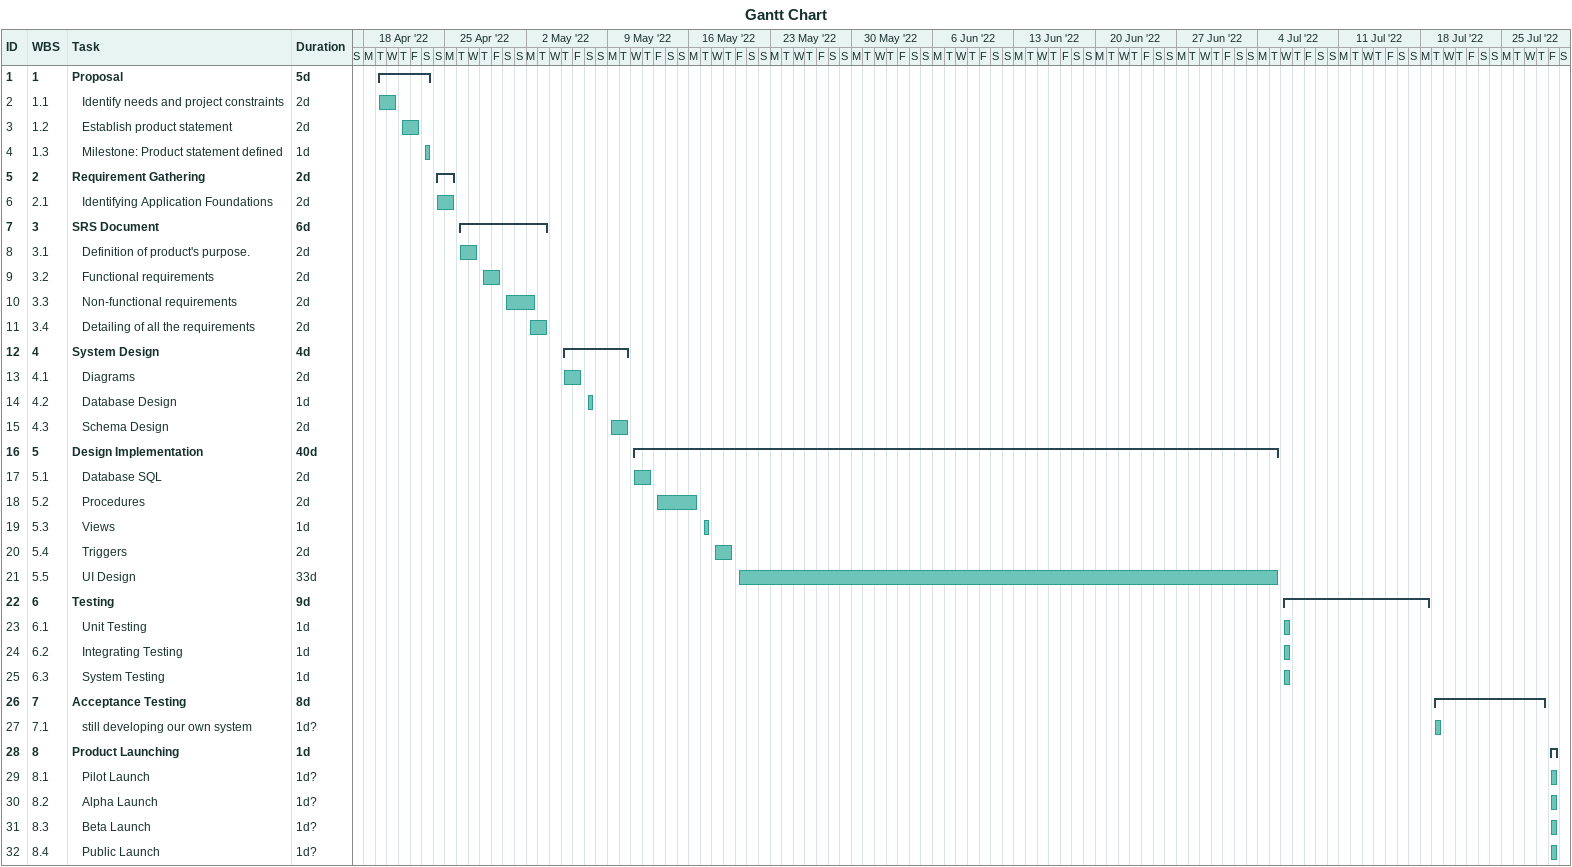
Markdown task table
Gantt Chart

| ID | WBS | Task | Duration | Start | Finish |
|---|---|---|---|---|---|
| 1 | 1 | **Proposal** | 5d | 2022-04-19 | 2022-04-23 |
| 2 | 1.1 | Identify needs and project constraints | 2d | 2022-04-19 | 2022-04-20 |
| 3 | 1.2 | Establish product statement | 2d | 2022-04-21 | 2022-04-22 |
| 4 | 1.3 | Milestone: Product statement defined | 1d | 2022-04-23 | 2022-04-23 |
| 5 | 2 | **Requirement Gathering** | 2d | 2022-04-24 | 2022-04-25 |
| 6 | 2.1 | Identifying Application Foundations | 2d | 2022-04-24 | 2022-04-25 |
| 7 | 3 | **SRS Document** | 6d | 2022-04-26 | 2022-05-03 |
| 8 | 3.1 | Definition of product's purpose. | 2d | 2022-04-26 | 2022-04-27 |
| 9 | 3.2 | Functional requirements | 2d | 2022-04-28 | 2022-04-29 |
| 10 | 3.3 | Non-functional requirements | 2d | 2022-04-30 | 2022-05-02 |
| 11 | 3.4 | Detailing of all the requirements | 2d | 2022-05-02 | 2022-05-03 |
| 12 | 4 | **System Design** | 4d | 2022-05-05 | 2022-05-10 |
| 13 | 4.1 | Diagrams | 2d | 2022-05-05 | 2022-05-06 |
| 14 | 4.2 | Database Design | 1d | 2022-05-07 | 2022-05-07 |
| 15 | 4.3 | Schema Design | 2d | 2022-05-09 | 2022-05-10 |
| 16 | 5 | **Design Implementation** | 40d | 2022-05-11 | 2022-07-05 |
| 17 | 5.1 | Database SQL | 2d | 2022-05-11 | 2022-05-12 |
| 18 | 5.2 | Procedures | 2d | 2022-05-13 | 2022-05-16 |
| 19 | 5.3 | Views | 1d | 2022-05-17 | 2022-05-17 |
| 20 | 5.4 | Triggers | 2d | 2022-05-18 | 2022-05-19 |
| 21 | 5.5 | UI Design | 33d | 2022-05-20 | 2022-07-05 |
| 22 | 6 | **Testing** | 9d | 2022-07-06 | 2022-07-18 |
| 23 | 6.1 | Unit Testing | 1d | 2022-07-06 | 2022-07-06 |
| 24 | 6.2 | Integrating Testing | 1d | 2022-07-06 | 2022-07-06 |
| 25 | 6.3 | System Testing | 1d | 2022-07-06 | 2022-07-06 |
| 26 | 7 | **Acceptance Testing** | 8d | 2022-07-19 | 2022-07-28 |
| 27 | 7.1 | still developing our own system | 1d? | 2022-07-19 | 2022-07-19 |
| 28 | 8 | **Product Launching** | 1d | 2022-07-29 | 2022-07-29 |
| 29 | 8.1 | Pilot Launch | 1d? | 2022-07-29 | 2022-07-29 |
| 30 | 8.2 | Alpha Launch | 1d? | 2022-07-29 | 2022-07-29 |
| 31 | 8.3 | Beta Launch | 1d? | 2022-07-29 | 2022-07-29 |
| 32 | 8.4 | Public Launch | 1d? | 2022-07-29 | 2022-07-29 |
